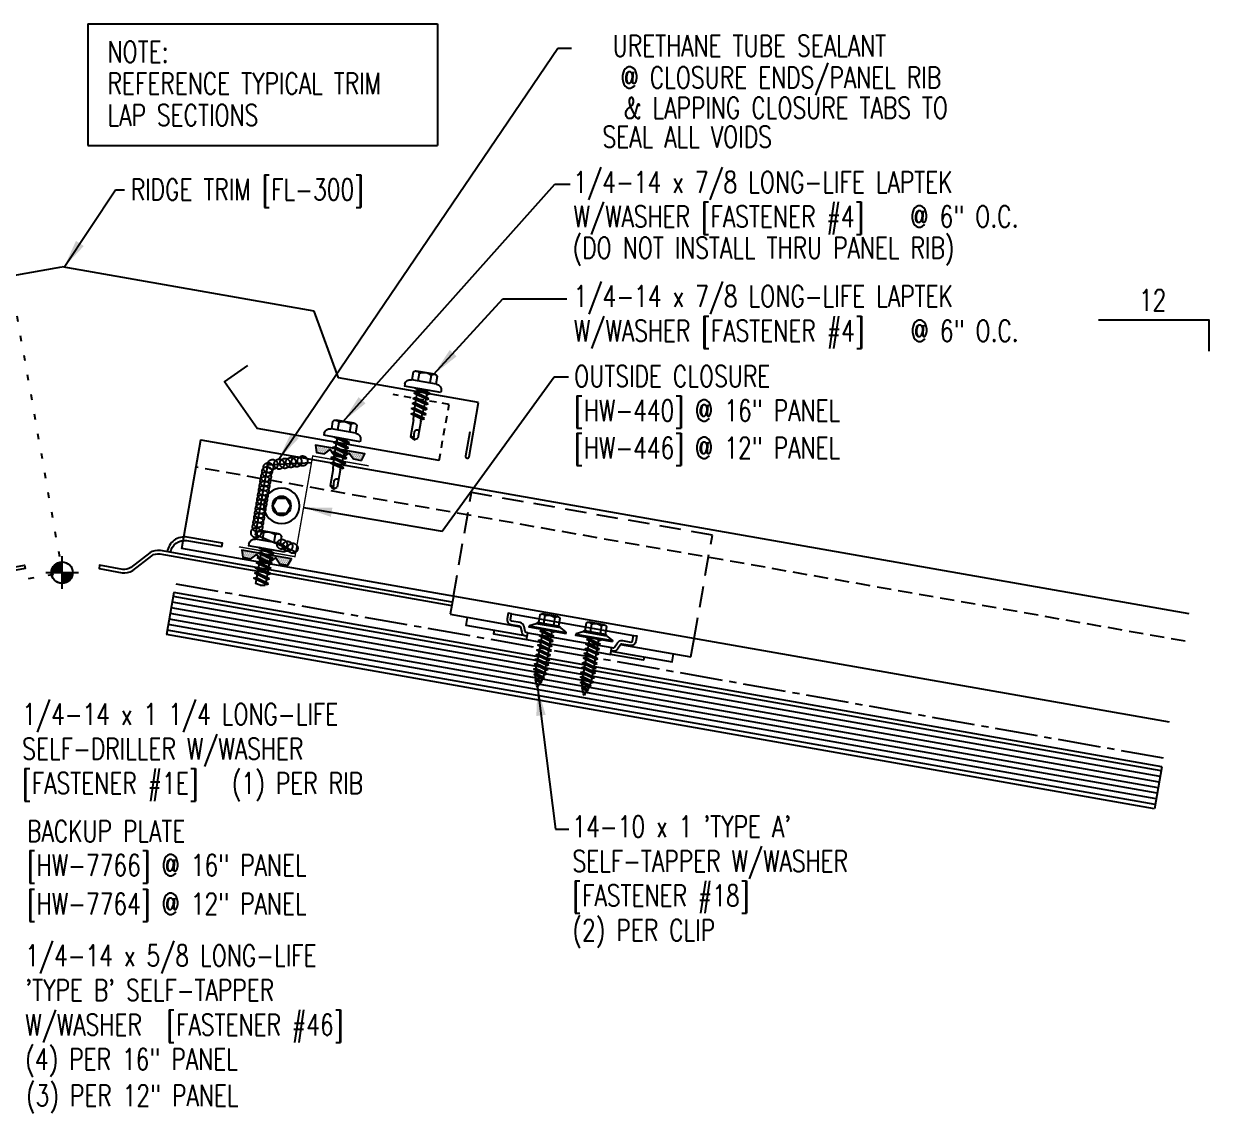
# Model space of a CAD drawing. Header units: inches. Extents: x -2 to 189, y 14 to 99.
# Drawn here: x 19.59 to 40.44, y 13.87 to 33.03 of the extents above; entities that cross this region are included whole.
import ezdxf
from ezdxf.enums import TextEntityAlignment as Align

# ---------------------------------------------------------------- set-up
doc = ezdxf.new("R2010")
doc.units = ezdxf.units.IN
doc.header["$MEASUREMENT"] = 0
for name, pattern in [('CENTER2', [1.125, 0.75, -0.125, 0.125, -0.125]), ('DASH2', [0.1875, 0.125, -0.0625]), ('DOT', [0.25, 0, -0.25]), ('HIDDEN2', [0.1875, 0.125, -0.0625])]:
    doc.linetypes.add(name, pattern=pattern)
for name, color, linetype in [('BARRIER', 253, 'CENTER2'), ('clip', 5, 'Continuous'), ('CLO', 3, 'Continuous'), ('DIM', 2, 'Continuous'), ('FASTENER', 9, 'Continuous'), ('MARK', 1, 'Continuous'), ('PANEL', 11, 'Continuous'), ('SEALANT', 253, 'CENTER2'), ('SECTION', 11, 'Continuous'), ('STLA', 12, 'Continuous'), ('TAPE', 8, 'Continuous'), ('TEXT', 2, 'Continuous'), ('TRIM', 6, 'Continuous'), ('wood', 3, 'Continuous')]:
    doc.layers.add(name, color=color, linetype=linetype)
doc.styles.add('TEXT', font='SIMPLEX', dxfattribs={"width": 0.75, "height": 6})
doc.styles.add('TEXT1', font='ROMANS.shx', dxfattribs={"width": 0.75, "height": 0.375})
doc.dimstyles.new('DETAIL$7', dxfattribs={"dimscale": 4, "dimtxt": 6, "dimasz": 0.125, "dimexe": 0.0625, "dimexo": 0.125, "dimgap": 0.0625, "dimtad": 1, "dimdec": 5, "dimzin": 3, "dimdsep": 46, "dimlunit": 4, "dimtxsty": 'TEXT', "dimblk": 'ARCHTICK', "dimcen": 0.0625, "dimclrd": 7, "dimclre": 7, "dimclrt": 2, "dimadec": 0, "dimazin": 0, "dimtfac": 0.666667, "dimtdec": 5, "dimtmove": 0, "dimatfit": 3, "dimfxl": 0, "dimfrac": 2, "dimtolj": 1, "dimtzin": 3, "dimarcsym": 0})

# ---------------------------------------------------------------- blocks, each defined once
blk = doc.blocks.new('slopr1')
at = {"layer": 'MARK', "color": 6}
blk.add_lwpolyline([(0, 0), (0, 0.1368), (-0.4871, 0.1368)], dxfattribs=at)
at = {"layer": 'MARK', "color": 2, "style": 'TEXT1', "width": 0.75}
blk.add_text('12', height=0.09375, dxfattribs=at).set_placement((-0.3095, 0.1779))
blk.add_attdef('SLOPR1', (0.0415, 0.0243), '', height=0.0938, dxfattribs=at)
blk = doc.blocks.new('FD-F46')
at = {"layer": 'TEXT', "style": 'TEXT1', "width": 0.75}
for s, p in [('1/4-14 x 5/8 LONG-LIFE', (0.0047, -0.0408)), ("'TYPE B' SELF-TAPPER", (0.0047, -0.1926)), ('W/WASHER', (0.0047, -0.3444)), ('[FASTENER #46]', (0.6255, -0.3444))]:
    blk.add_text(s, height=0.09375, dxfattribs=at).set_placement(p)
blk.add_attdef('(QUANTITY)', (0.0047, -0.4962), '', height=0.0938, dxfattribs=at)
blk = doc.blocks.new('wp')
at = {"layer": 'SECTION'}
for p, q in [((0, -0.0958), (0, 0.0958)), ((-0.0958, 0), (0.0958, 0))]:
    blk.add_line(p, q, dxfattribs=at)
at = {"layer": 'SECTION', "const_width": 0.0625}
for points in [[(0, 0.0312, 0.414214), (-0.0312, 0, 1)], [(0, -0.0312, 0.414214), (0.0312, 0, 1)]]:
    blk.add_lwpolyline(points, format="xyb", dxfattribs=at)
at = {"layer": 'SECTION'}
blk.add_circle((0, 0), 0.0625, dxfattribs=at)
blk = doc.blocks.new('FD-F4')
at = {"layer": 'TEXT', "style": 'TEXT1', "width": 0.75}
for s, p in [('1/4-14 x 7/8 LONG-LIFE LAPTEK', (0.0047, -0.0408)), ('W/WASHER [FASTENER #4]', (0.0047, -0.1926))]:
    blk.add_text(s, height=0.09375, dxfattribs=at).set_placement(p)
blk.add_attdef('(QUANTITY)', (1.4847, -0.1926), '', height=0.0938, dxfattribs=at)
at = {"layer": 'TEXT', "style": 'TEXT1', "flags": 1}
for tag, p in [('Color', (0.0624, -0.4349)), ('Calc', (0.0624, -0.4349)), ('Opt1', (0.0624, -0.4349)), ('Opt2', (0.0624, -0.4349)), ('Opt3', (0.0624, -0.4349)), ('Description', (0.0624, -0.4349)), ('Multiple', (0.0624, -0.4349)), ('Part', (0.0624, -0.4349)), ('Spare1', (0.0624, -0.6224)), ('Spare2', (0.0624, -0.6224)), ('Spare3', (0.0624, -0.6224)), ('Spare4', (0.0624, -0.6224)), ('Spare5', (0.0624, -0.6224)), ('Spare6', (0.0624, -0.6224)), ('Spare7', (0.0624, -0.6224)), ('Spare8', (0.0624, -0.6224)), ('Spare9', (0.0624, -0.6224)), ('Spare10', (0.0624, -0.6224))]:
    blk.add_attdef(tag, p, '', height=0.0938, dxfattribs=at)
blk = doc.blocks.new('A$C30686E82')
for p, q in [((-2.715, 0.761), (3.437, 0.761)), ((-2.715, 0.761), (-2.715, -1.379)), ((3.437, 0.761), (3.437, -1.379)), ((-2.715, -1.379), (3.437, -1.379))]:
    blk.add_line(p, q)
at = {"layer": 'TEXT', "style": 'TEXT1', "width": 0.75}
for s, p in [('NOTE:', (-2.368, 0.081)), ('REFERENCE TYPICAL TRIM', (-2.368, -0.477)), ('LAP SECTIONS', (-2.368, -1.035))]:
    blk.add_text(s, height=0.375, dxfattribs=at).set_placement(p)
blk = doc.blocks.new('FD-F1E')
at = {"layer": 'TEXT', "style": 'TEXT1', "width": 0.75}
for s, p in [('1/4-14 x 1 1/4 LONG-LIFE', (0.0047, -0.0408)), ('SELF-DRILLER W/WASHER', (0.0047, -0.1926)), ('[FASTENER #1E]', (0.0047, -0.3444))]:
    blk.add_text(s, height=0.09375, dxfattribs=at).set_placement(p)
blk.add_attdef('(QUANTITY)', (0.9263, -0.3444), '', height=0.0938, dxfattribs=at)
blk = doc.blocks.new('*X9')
at = {"color": 0}
for p, q in [((-0.434, 0.135), (-0.434, 0.135)), ((-0.434, 0.123), (-0.434, 0.123)), ((-0.422, 0.141), (-0.422, 0.141)), ((-0.422, 0.129), (-0.422, 0.129)), ((-0.422, 0.117), (-0.422, 0.117)), ((-0.422, 0.105), (-0.422, 0.105)), ((-0.422, 0.094), (-0.422, 0.094)), ((-0.422, 0.082), (-0.422, 0.082)), ((-0.41, 0.135), (-0.41, 0.135)), ((-0.41, 0.123), (-0.41, 0.123)), ((-0.41, 0.111), (-0.41, 0.111)), ((-0.41, 0.1), (-0.41, 0.1)), ((-0.41, 0.088), (-0.41, 0.088)), ((-0.41, 0.076), (-0.41, 0.076)), ((-0.41, 0.064), (-0.41, 0.064)), ((-0.41, 0.053), (-0.41, 0.053)), ((-0.41, 0.041), (-0.41, 0.041)), ((-0.398, 0.141), (-0.398, 0.141)), ((-0.398, 0.129), (-0.398, 0.129)), ((-0.398, 0.117), (-0.398, 0.117)), ((-0.398, 0.105), (-0.398, 0.105)), ((-0.398, 0.094), (-0.398, 0.094)), ((-0.398, 0.082), (-0.398, 0.082)), ((-0.398, 0.07), (-0.398, 0.07)), ((-0.398, 0.059), (-0.398, 0.059)), ((-0.398, 0.047), (-0.398, 0.047)), ((-0.398, 0.035), (-0.398, 0.035)), ((-0.398, 0.023), (-0.398, 0.023)), ((-0.387, 0.135), (-0.387, 0.135)), ((-0.387, 0.123), (-0.387, 0.123)), ((-0.387, 0.111), (-0.387, 0.111)), ((-0.387, 0.1), (-0.387, 0.1)), ((-0.387, 0.088), (-0.387, 0.088)), ((-0.387, 0.076), (-0.387, 0.076)), ((-0.387, 0.064), (-0.387, 0.064)), ((-0.387, 0.053), (-0.387, 0.053)), ((-0.387, 0.041), (-0.387, 0.041)), ((-0.387, 0.029), (-0.387, 0.029)), ((-0.375, 0.141), (-0.375, 0.141)), ((-0.375, 0.129), (-0.375, 0.129)), ((-0.375, 0.117), (-0.375, 0.117)), ((-0.375, 0.105), (-0.375, 0.105)), ((-0.375, 0.094), (-0.375, 0.094)), ((-0.375, 0.082), (-0.375, 0.082)), ((-0.375, 0.07), (-0.375, 0.07)), ((-0.375, 0.059), (-0.375, 0.059)), ((-0.375, 0.047), (-0.375, 0.047)), ((-0.375, 0.035), (-0.375, 0.035)), ((-0.375, 0.023), (-0.375, 0.023)), ((-0.363, 0.135), (-0.363, 0.135)), ((-0.363, 0.123), (-0.363, 0.123)), ((-0.363, 0.111), (-0.363, 0.111)), ((-0.363, 0.1), (-0.363, 0.1)), ((-0.363, 0.088), (-0.363, 0.088)), ((-0.363, 0.076), (-0.363, 0.076)), ((-0.363, 0.064), (-0.363, 0.064)), ((-0.363, 0.053), (-0.363, 0.053)), ((-0.363, 0.041), (-0.363, 0.041)), ((-0.363, 0.029), (-0.363, 0.029)), ((-0.352, 0.141), (-0.352, 0.141)), ((-0.352, 0.129), (-0.352, 0.129)), ((-0.352, 0.117), (-0.352, 0.117)), ((-0.352, 0.105), (-0.352, 0.105)), ((-0.352, 0.094), (-0.352, 0.094)), ((-0.352, 0.082), (-0.352, 0.082)), ((-0.352, 0.07), (-0.352, 0.07)), ((-0.352, 0.059), (-0.352, 0.059)), ((-0.352, 0.047), (-0.352, 0.047)), ((-0.352, 0.035), (-0.352, 0.035)), ((-0.352, 0.023), (-0.352, 0.023)), ((-0.34, 0.135), (-0.34, 0.135)), ((-0.34, 0.123), (-0.34, 0.123)), ((-0.34, 0.111), (-0.34, 0.111)), ((-0.34, 0.1), (-0.34, 0.1)), ((-0.34, 0.088), (-0.34, 0.088)), ((-0.34, 0.076), (-0.34, 0.076)), ((-0.34, 0.064), (-0.34, 0.064)), ((-0.34, 0.053), (-0.34, 0.053)), ((-0.34, 0.041), (-0.34, 0.041)), ((-0.34, 0.029), (-0.34, 0.029)), ((-0.328, 0.141), (-0.328, 0.141)), ((-0.328, 0.129), (-0.328, 0.129)), ((-0.328, 0.117), (-0.328, 0.117)), ((-0.328, 0.105), (-0.328, 0.105)), ((-0.328, 0.094), (-0.328, 0.094)), ((-0.328, 0.082), (-0.328, 0.082)), ((-0.328, 0.07), (-0.328, 0.07)), ((-0.328, 0.059), (-0.328, 0.059)), ((-0.328, 0.047), (-0.328, 0.047)), ((-0.328, 0.035), (-0.328, 0.035)), ((-0.328, 0.023), (-0.328, 0.023)), ((-0.316, 0.135), (-0.316, 0.135)), ((-0.316, 0.123), (-0.316, 0.123)), ((-0.316, 0.111), (-0.316, 0.111)), ((-0.316, 0.1), (-0.316, 0.1)), ((-0.316, 0.088), (-0.316, 0.088)), ((-0.316, 0.076), (-0.316, 0.076)), ((-0.316, 0.064), (-0.316, 0.064)), ((-0.316, 0.053), (-0.316, 0.053)), ((-0.316, 0.041), (-0.316, 0.041)), ((-0.316, 0.029), (-0.316, 0.029)), ((-0.305, 0.141), (-0.305, 0.141)), ((-0.305, 0.129), (-0.305, 0.129)), ((-0.305, 0.117), (-0.305, 0.117)), ((-0.305, 0.105), (-0.305, 0.105)), ((-0.305, 0.094), (-0.305, 0.094)), ((-0.305, 0.082), (-0.305, 0.082)), ((-0.305, 0.07), (-0.305, 0.07)), ((-0.305, 0.059), (-0.305, 0.059)), ((-0.305, 0.047), (-0.305, 0.047)), ((-0.305, 0.035), (-0.305, 0.035)), ((-0.305, 0.023), (-0.305, 0.023)), ((-0.293, 0.135), (-0.293, 0.135)), ((-0.293, 0.123), (-0.293, 0.123)), ((-0.293, 0.111), (-0.293, 0.111)), ((-0.293, 0.1), (-0.293, 0.1)), ((-0.293, 0.088), (-0.293, 0.088)), ((-0.293, 0.076), (-0.293, 0.076)), ((-0.293, 0.064), (-0.293, 0.064)), ((-0.293, 0.053), (-0.293, 0.053)), ((-0.293, 0.041), (-0.293, 0.041)), ((-0.293, 0.029), (-0.293, 0.029)), ((-0.281, 0.141), (-0.281, 0.141)), ((-0.281, 0.129), (-0.281, 0.129)), ((-0.281, 0.117), (-0.281, 0.117)), ((-0.281, 0.105), (-0.281, 0.105)), ((-0.281, 0.094), (-0.281, 0.094)), ((-0.281, 0.082), (-0.281, 0.082)), ((-0.281, 0.07), (-0.281, 0.07)), ((-0.281, 0.059), (-0.281, 0.059)), ((-0.281, 0.047), (-0.281, 0.047)), ((-0.281, 0.035), (-0.281, 0.035)), ((-0.281, 0.023), (-0.281, 0.023)), ((-0.27, 0.135), (-0.27, 0.135)), ((-0.27, 0.123), (-0.27, 0.123)), ((-0.27, 0.111), (-0.27, 0.111)), ((-0.27, 0.1), (-0.27, 0.1)), ((-0.27, 0.088), (-0.27, 0.088)), ((-0.27, 0.076), (-0.27, 0.076)), ((-0.27, 0.064), (-0.27, 0.064)), ((-0.27, 0.053), (-0.27, 0.053)), ((-0.27, 0.041), (-0.27, 0.041)), ((-0.27, 0.029), (-0.27, 0.029)), ((-0.258, 0.141), (-0.258, 0.141)), ((-0.258, 0.129), (-0.258, 0.129)), ((-0.258, 0.117), (-0.258, 0.117)), ((-0.258, 0.105), (-0.258, 0.105)), ((-0.258, 0.094), (-0.258, 0.094)), ((-0.258, 0.082), (-0.258, 0.082)), ((-0.258, 0.07), (-0.258, 0.07)), ((-0.258, 0.059), (-0.258, 0.059)), ((-0.258, 0.047), (-0.258, 0.047)), ((-0.258, 0.035), (-0.258, 0.035)), ((-0.258, 0.023), (-0.258, 0.023)), ((-0.246, 0.135), (-0.246, 0.135)), ((-0.246, 0.123), (-0.246, 0.123)), ((-0.246, 0.111), (-0.246, 0.111)), ((-0.246, 0.1), (-0.246, 0.1)), ((-0.246, 0.088), (-0.246, 0.088)), ((-0.246, 0.076), (-0.246, 0.076)), ((-0.246, 0.064), (-0.246, 0.064)), ((-0.246, 0.053), (-0.246, 0.053)), ((-0.246, 0.041), (-0.246, 0.041)), ((-0.234, 0.141), (-0.234, 0.141)), ((-0.234, 0.129), (-0.234, 0.129)), ((-0.234, 0.117), (-0.234, 0.117)), ((-0.234, 0.105), (-0.234, 0.105)), ((-0.234, 0.094), (-0.234, 0.094)), ((-0.234, 0.082), (-0.234, 0.082)), ((-0.234, 0.07), (-0.234, 0.07)), ((-0.234, 0.059), (-0.234, 0.059)), ((-0.234, 0.047), (-0.234, 0.047)), ((-0.223, 0.135), (-0.223, 0.135)), ((-0.223, 0.123), (-0.223, 0.123)), ((-0.223, 0.111), (-0.223, 0.111)), ((-0.223, 0.1), (-0.223, 0.1)), ((-0.223, 0.088), (-0.223, 0.088)), ((-0.223, 0.076), (-0.223, 0.076)), ((-0.223, 0.064), (-0.223, 0.064)), ((-0.211, 0.141), (-0.211, 0.141)), ((-0.211, 0.129), (-0.211, 0.129)), ((-0.211, 0.117), (-0.211, 0.117)), ((-0.211, 0.105), (-0.211, 0.105)), ((-0.211, 0.094), (-0.211, 0.094)), ((-0.211, 0.082), (-0.211, 0.082)), ((-0.211, 0.07), (-0.211, 0.07)), ((-0.199, 0.135), (-0.199, 0.135)), ((-0.199, 0.123), (-0.199, 0.123)), ((-0.199, 0.111), (-0.199, 0.111)), ((-0.199, 0.1), (-0.199, 0.1)), ((-0.199, 0.088), (-0.199, 0.088)), ((-0.188, 0.141), (-0.188, 0.141)), ((-0.188, 0.129), (-0.188, 0.129)), ((-0.188, 0.117), (-0.188, 0.117)), ((-0.188, 0.105), (-0.188, 0.105)), ((-0.188, 0.094), (-0.188, 0.094)), ((-0.176, 0.135), (-0.176, 0.135)), ((-0.176, 0.123), (-0.176, 0.123)), ((-0.176, 0.111), (-0.176, 0.111)), ((-0.164, 0.141), (-0.164, 0.141)), ((-0.164, 0.129), (-0.164, 0.129)), ((-0.164, 0.117), (-0.164, 0.117)), ((-0.164, 0.105), (-0.164, 0.105)), ((-0.152, 0.135), (-0.152, 0.135)), ((-0.152, 0.123), (-0.152, 0.123)), ((-0.152, 0.111), (-0.152, 0.111)), ((-0.152, 0.1), (-0.152, 0.1)), ((-0.141, 0.141), (-0.141, 0.141)), ((-0.141, 0.129), (-0.141, 0.129)), ((-0.141, 0.117), (-0.141, 0.117)), ((-0.141, 0.105), (-0.141, 0.105)), ((-0.141, 0.094), (-0.141, 0.094)), ((-0.141, 0.082), (-0.141, 0.082)), ((-0.129, 0.135), (-0.129, 0.135)), ((-0.129, 0.123), (-0.129, 0.123)), ((-0.129, 0.111), (-0.129, 0.111)), ((-0.129, 0.1), (-0.129, 0.1)), ((-0.129, 0.088), (-0.129, 0.088)), ((-0.129, 0.076), (-0.129, 0.076)), ((-0.117, 0.141), (-0.117, 0.141)), ((-0.117, 0.129), (-0.117, 0.129)), ((-0.117, 0.117), (-0.117, 0.117)), ((-0.117, 0.105), (-0.117, 0.105)), ((-0.117, 0.094), (-0.117, 0.094)), ((-0.117, 0.082), (-0.117, 0.082)), ((-0.117, 0.07), (-0.117, 0.07)), ((-0.117, 0.059), (-0.117, 0.059)), ((-0.105, 0.135), (-0.105, 0.135)), ((-0.105, 0.123), (-0.105, 0.123)), ((-0.105, 0.111), (-0.105, 0.111)), ((-0.105, 0.1), (-0.105, 0.1)), ((-0.105, 0.088), (-0.105, 0.088)), ((-0.105, 0.076), (-0.105, 0.076)), ((-0.105, 0.064), (-0.105, 0.064)), ((-0.105, 0.053), (-0.105, 0.053)), ((-0.094, 0.141), (-0.094, 0.141)), ((-0.094, 0.129), (-0.094, 0.129)), ((-0.094, 0.117), (-0.094, 0.117)), ((-0.094, 0.105), (-0.094, 0.105)), ((-0.094, 0.094), (-0.094, 0.094)), ((-0.094, 0.082), (-0.094, 0.082)), ((-0.094, 0.07), (-0.094, 0.07)), ((-0.094, 0.059), (-0.094, 0.059)), ((-0.094, 0.047), (-0.094, 0.047)), ((-0.094, 0.035), (-0.094, 0.035)), ((-0.082, 0.135), (-0.082, 0.135)), ((-0.082, 0.123), (-0.082, 0.123)), ((-0.082, 0.111), (-0.082, 0.111)), ((-0.082, 0.1), (-0.082, 0.1)), ((-0.082, 0.088), (-0.082, 0.088)), ((-0.082, 0.076), (-0.082, 0.076)), ((-0.082, 0.064), (-0.082, 0.064)), ((-0.082, 0.053), (-0.082, 0.053)), ((-0.082, 0.041), (-0.082, 0.041)), ((-0.082, 0.029), (-0.082, 0.029)), ((-0.07, 0.141), (-0.07, 0.141)), ((-0.07, 0.129), (-0.07, 0.129)), ((-0.07, 0.117), (-0.07, 0.117)), ((-0.07, 0.105), (-0.07, 0.105)), ((-0.07, 0.094), (-0.07, 0.094)), ((-0.07, 0.082), (-0.07, 0.082)), ((-0.07, 0.07), (-0.07, 0.07)), ((-0.07, 0.059), (-0.07, 0.059)), ((-0.07, 0.047), (-0.07, 0.047)), ((-0.07, 0.035), (-0.07, 0.035)), ((-0.07, 0.023), (-0.07, 0.023)), ((-0.059, 0.135), (-0.059, 0.135)), ((-0.059, 0.123), (-0.059, 0.123)), ((-0.059, 0.111), (-0.059, 0.111)), ((-0.059, 0.1), (-0.059, 0.1)), ((-0.059, 0.088), (-0.059, 0.088)), ((-0.059, 0.076), (-0.059, 0.076)), ((-0.059, 0.064), (-0.059, 0.064)), ((-0.059, 0.053), (-0.059, 0.053)), ((-0.059, 0.041), (-0.059, 0.041)), ((-0.059, 0.029), (-0.059, 0.029)), ((-0.047, 0.141), (-0.047, 0.141)), ((-0.047, 0.129), (-0.047, 0.129)), ((-0.047, 0.117), (-0.047, 0.117)), ((-0.047, 0.105), (-0.047, 0.105)), ((-0.047, 0.094), (-0.047, 0.094)), ((-0.047, 0.082), (-0.047, 0.082)), ((-0.047, 0.07), (-0.047, 0.07)), ((-0.047, 0.059), (-0.047, 0.059)), ((-0.047, 0.047), (-0.047, 0.047)), ((-0.047, 0.035), (-0.047, 0.035)), ((-0.047, 0.023), (-0.047, 0.023)), ((-0.035, 0.135), (-0.035, 0.135)), ((-0.035, 0.123), (-0.035, 0.123)), ((-0.035, 0.111), (-0.035, 0.111)), ((-0.035, 0.1), (-0.035, 0.1)), ((-0.035, 0.088), (-0.035, 0.088)), ((-0.035, 0.076), (-0.035, 0.076)), ((-0.035, 0.064), (-0.035, 0.064)), ((-0.035, 0.053), (-0.035, 0.053)), ((-0.035, 0.041), (-0.035, 0.041)), ((-0.035, 0.029), (-0.035, 0.029)), ((-0.023, 0.141), (-0.023, 0.141)), ((-0.023, 0.129), (-0.023, 0.129)), ((-0.023, 0.117), (-0.023, 0.117)), ((-0.023, 0.105), (-0.023, 0.105)), ((-0.023, 0.094), (-0.023, 0.094)), ((-0.023, 0.082), (-0.023, 0.082)), ((-0.023, 0.07), (-0.023, 0.07)), ((-0.023, 0.059), (-0.023, 0.059)), ((-0.023, 0.047), (-0.023, 0.047)), ((-0.023, 0.035), (-0.023, 0.035)), ((-0.023, 0.023), (-0.023, 0.023)), ((-0.012, 0.135), (-0.012, 0.135)), ((-0.012, 0.123), (-0.012, 0.123)), ((-0.012, 0.111), (-0.012, 0.111)), ((-0.012, 0.1), (-0.012, 0.1)), ((-0.012, 0.088), (-0.012, 0.088)), ((-0.012, 0.076), (-0.012, 0.076)), ((-0.012, 0.064), (-0.012, 0.064)), ((-0.012, 0.053), (-0.012, 0.053)), ((-0.012, 0.041), (-0.012, 0.041)), ((-0.012, 0.029), (-0.012, 0.029)), ((0, 0.141), (0, 0.141)), ((0, 0.129), (0, 0.129)), ((0, 0.117), (0, 0.117)), ((0, 0.105), (0, 0.105)), ((0, 0.094), (0, 0.094)), ((0, 0.082), (0, 0.082)), ((0, 0.07), (0, 0.07)), ((0, 0.059), (0, 0.059)), ((0, 0.047), (0, 0.047)), ((0, 0.035), (0, 0.035)), ((0, 0.023), (0, 0.023)), ((0.012, 0.135), (0.012, 0.135)), ((0.012, 0.123), (0.012, 0.123)), ((0.012, 0.111), (0.012, 0.111)), ((0.012, 0.1), (0.012, 0.1)), ((0.012, 0.088), (0.012, 0.088)), ((0.012, 0.076), (0.012, 0.076)), ((0.012, 0.064), (0.012, 0.064)), ((0.012, 0.053), (0.012, 0.053)), ((0.012, 0.041), (0.012, 0.041)), ((0.012, 0.029), (0.012, 0.029)), ((0.023, 0.141), (0.023, 0.141)), ((0.023, 0.129), (0.023, 0.129)), ((0.023, 0.117), (0.023, 0.117)), ((0.023, 0.105), (0.023, 0.105)), ((0.023, 0.094), (0.023, 0.094)), ((0.023, 0.082), (0.023, 0.082)), ((0.023, 0.07), (0.023, 0.07)), ((0.023, 0.059), (0.023, 0.059)), ((0.023, 0.047), (0.023, 0.047)), ((0.023, 0.035), (0.023, 0.035)), ((0.023, 0.023), (0.023, 0.023)), ((0.035, 0.135), (0.035, 0.135)), ((0.035, 0.123), (0.035, 0.123)), ((0.035, 0.111), (0.035, 0.111)), ((0.035, 0.1), (0.035, 0.1)), ((0.035, 0.088), (0.035, 0.088)), ((0.035, 0.076), (0.035, 0.076)), ((0.035, 0.064), (0.035, 0.064)), ((0.035, 0.053), (0.035, 0.053)), ((0.035, 0.041), (0.035, 0.041)), ((0.035, 0.029), (0.035, 0.029)), ((0.047, 0.141), (0.047, 0.141)), ((0.047, 0.129), (0.047, 0.129)), ((0.047, 0.117), (0.047, 0.117)), ((0.047, 0.105), (0.047, 0.105)), ((0.047, 0.094), (0.047, 0.094)), ((0.047, 0.082), (0.047, 0.082)), ((0.047, 0.07), (0.047, 0.07)), ((0.047, 0.059), (0.047, 0.059)), ((0.047, 0.047), (0.047, 0.047)), ((0.047, 0.035), (0.047, 0.035)), ((0.047, 0.023), (0.047, 0.023)), ((0.059, 0.135), (0.059, 0.135)), ((0.059, 0.123), (0.059, 0.123)), ((0.059, 0.111), (0.059, 0.111)), ((0.059, 0.1), (0.059, 0.1)), ((0.059, 0.088), (0.059, 0.088)), ((0.059, 0.076), (0.059, 0.076)), ((0.059, 0.064), (0.059, 0.064)), ((0.059, 0.053), (0.059, 0.053)), ((0.059, 0.041), (0.059, 0.041)), ((0.059, 0.029), (0.059, 0.029)), ((0.07, 0.141), (0.07, 0.141)), ((0.07, 0.129), (0.07, 0.129)), ((0.07, 0.117), (0.07, 0.117)), ((0.07, 0.105), (0.07, 0.105)), ((0.07, 0.094), (0.07, 0.094)), ((0.07, 0.082), (0.07, 0.082)), ((0.07, 0.07), (0.07, 0.07)), ((0.07, 0.059), (0.07, 0.059)), ((0.07, 0.047), (0.07, 0.047)), ((0.07, 0.035), (0.07, 0.035)), ((0.07, 0.023), (0.07, 0.023)), ((0.082, 0.135), (0.082, 0.135)), ((0.082, 0.123), (0.082, 0.123)), ((0.082, 0.111), (0.082, 0.111)), ((0.082, 0.1), (0.082, 0.1)), ((0.082, 0.088), (0.082, 0.088)), ((0.082, 0.076), (0.082, 0.076)), ((0.082, 0.064), (0.082, 0.064)), ((0.082, 0.053), (0.082, 0.053)), ((0.082, 0.041), (0.082, 0.041)), ((0.082, 0.029), (0.082, 0.029)), ((0.094, 0.141), (0.094, 0.141)), ((0.094, 0.129), (0.094, 0.129)), ((0.094, 0.117), (0.094, 0.117)), ((0.094, 0.105), (0.094, 0.105)), ((0.094, 0.094), (0.094, 0.094)), ((0.094, 0.082), (0.094, 0.082)), ((0.094, 0.07), (0.094, 0.07)), ((0.094, 0.059), (0.094, 0.059)), ((0.094, 0.047), (0.094, 0.047)), ((0.094, 0.035), (0.094, 0.035)), ((0.105, 0.135), (0.105, 0.135)), ((0.105, 0.123), (0.105, 0.123)), ((0.105, 0.111), (0.105, 0.111)), ((0.105, 0.1), (0.105, 0.1)), ((0.105, 0.088), (0.105, 0.088)), ((0.105, 0.076), (0.105, 0.076)), ((0.105, 0.064), (0.105, 0.064)), ((0.105, 0.053), (0.105, 0.053)), ((0.117, 0.141), (0.117, 0.141)), ((0.117, 0.129), (0.117, 0.129)), ((0.117, 0.117), (0.117, 0.117)), ((0.117, 0.105), (0.117, 0.105)), ((0.117, 0.094), (0.117, 0.094)), ((0.117, 0.082), (0.117, 0.082)), ((0.117, 0.07), (0.117, 0.07)), ((0.117, 0.059), (0.117, 0.059)), ((0.129, 0.135), (0.129, 0.135)), ((0.129, 0.123), (0.129, 0.123)), ((0.129, 0.111), (0.129, 0.111)), ((0.129, 0.1), (0.129, 0.1)), ((0.129, 0.088), (0.129, 0.088)), ((0.129, 0.076), (0.129, 0.076)), ((0.141, 0.141), (0.141, 0.141)), ((0.141, 0.129), (0.141, 0.129)), ((0.141, 0.117), (0.141, 0.117)), ((0.141, 0.105), (0.141, 0.105)), ((0.141, 0.094), (0.141, 0.094)), ((0.141, 0.082), (0.141, 0.082)), ((0.152, 0.135), (0.152, 0.135)), ((0.152, 0.123), (0.152, 0.123)), ((0.152, 0.111), (0.152, 0.111)), ((0.152, 0.1), (0.152, 0.1)), ((0.164, 0.141), (0.164, 0.141)), ((0.164, 0.129), (0.164, 0.129)), ((0.164, 0.117), (0.164, 0.117)), ((0.164, 0.105), (0.164, 0.105)), ((0.176, 0.135), (0.176, 0.135)), ((0.176, 0.123), (0.176, 0.123)), ((0.176, 0.111), (0.176, 0.111)), ((0.188, 0.141), (0.188, 0.141)), ((0.188, 0.129), (0.188, 0.129)), ((0.188, 0.117), (0.188, 0.117)), ((0.188, 0.105), (0.188, 0.105)), ((0.188, 0.094), (0.188, 0.094)), ((0.199, 0.135), (0.199, 0.135)), ((0.199, 0.123), (0.199, 0.123)), ((0.199, 0.111), (0.199, 0.111)), ((0.199, 0.1), (0.199, 0.1)), ((0.199, 0.088), (0.199, 0.088)), ((0.211, 0.141), (0.211, 0.141)), ((0.211, 0.129), (0.211, 0.129)), ((0.211, 0.117), (0.211, 0.117)), ((0.211, 0.105), (0.211, 0.105)), ((0.211, 0.094), (0.211, 0.094)), ((0.211, 0.082), (0.211, 0.082)), ((0.211, 0.07), (0.211, 0.07)), ((0.223, 0.135), (0.223, 0.135)), ((0.223, 0.123), (0.223, 0.123)), ((0.223, 0.111), (0.223, 0.111)), ((0.223, 0.1), (0.223, 0.1)), ((0.223, 0.088), (0.223, 0.088)), ((0.223, 0.076), (0.223, 0.076)), ((0.223, 0.064), (0.223, 0.064)), ((0.234, 0.141), (0.234, 0.141)), ((0.234, 0.129), (0.234, 0.129)), ((0.234, 0.117), (0.234, 0.117)), ((0.234, 0.105), (0.234, 0.105)), ((0.234, 0.094), (0.234, 0.094)), ((0.234, 0.082), (0.234, 0.082)), ((0.234, 0.07), (0.234, 0.07)), ((0.234, 0.059), (0.234, 0.059)), ((0.234, 0.047), (0.234, 0.047)), ((0.246, 0.135), (0.246, 0.135)), ((0.246, 0.123), (0.246, 0.123)), ((0.246, 0.111), (0.246, 0.111)), ((0.246, 0.1), (0.246, 0.1)), ((0.246, 0.088), (0.246, 0.088)), ((0.246, 0.076), (0.246, 0.076)), ((0.246, 0.064), (0.246, 0.064)), ((0.246, 0.053), (0.246, 0.053)), ((0.246, 0.041), (0.246, 0.041)), ((0.258, 0.141), (0.258, 0.141)), ((0.258, 0.129), (0.258, 0.129)), ((0.258, 0.117), (0.258, 0.117)), ((0.258, 0.105), (0.258, 0.105)), ((0.258, 0.094), (0.258, 0.094)), ((0.258, 0.082), (0.258, 0.082)), ((0.258, 0.07), (0.258, 0.07)), ((0.258, 0.059), (0.258, 0.059)), ((0.258, 0.047), (0.258, 0.047)), ((0.258, 0.035), (0.258, 0.035)), ((0.258, 0.023), (0.258, 0.023)), ((0.27, 0.135), (0.27, 0.135)), ((0.27, 0.123), (0.27, 0.123)), ((0.27, 0.111), (0.27, 0.111)), ((0.27, 0.1), (0.27, 0.1)), ((0.27, 0.088), (0.27, 0.088)), ((0.27, 0.076), (0.27, 0.076)), ((0.27, 0.064), (0.27, 0.064)), ((0.27, 0.053), (0.27, 0.053)), ((0.27, 0.041), (0.27, 0.041)), ((0.27, 0.029), (0.27, 0.029)), ((0.281, 0.141), (0.281, 0.141)), ((0.281, 0.129), (0.281, 0.129)), ((0.281, 0.117), (0.281, 0.117)), ((0.281, 0.105), (0.281, 0.105)), ((0.281, 0.094), (0.281, 0.094)), ((0.281, 0.082), (0.281, 0.082)), ((0.281, 0.07), (0.281, 0.07)), ((0.281, 0.059), (0.281, 0.059)), ((0.281, 0.047), (0.281, 0.047)), ((0.281, 0.035), (0.281, 0.035)), ((0.281, 0.023), (0.281, 0.023)), ((0.293, 0.135), (0.293, 0.135)), ((0.293, 0.123), (0.293, 0.123)), ((0.293, 0.111), (0.293, 0.111)), ((0.293, 0.1), (0.293, 0.1)), ((0.293, 0.088), (0.293, 0.088)), ((0.293, 0.076), (0.293, 0.076)), ((0.293, 0.064), (0.293, 0.064)), ((0.293, 0.053), (0.293, 0.053)), ((0.293, 0.041), (0.293, 0.041)), ((0.293, 0.029), (0.293, 0.029)), ((0.305, 0.141), (0.305, 0.141)), ((0.305, 0.129), (0.305, 0.129)), ((0.305, 0.117), (0.305, 0.117)), ((0.305, 0.105), (0.305, 0.105)), ((0.305, 0.094), (0.305, 0.094)), ((0.305, 0.082), (0.305, 0.082)), ((0.305, 0.07), (0.305, 0.07)), ((0.305, 0.059), (0.305, 0.059)), ((0.305, 0.047), (0.305, 0.047)), ((0.305, 0.035), (0.305, 0.035)), ((0.305, 0.023), (0.305, 0.023)), ((0.316, 0.135), (0.316, 0.135)), ((0.316, 0.123), (0.316, 0.123)), ((0.316, 0.111), (0.316, 0.111)), ((0.316, 0.1), (0.316, 0.1)), ((0.316, 0.088), (0.316, 0.088)), ((0.316, 0.076), (0.316, 0.076)), ((0.316, 0.064), (0.316, 0.064)), ((0.316, 0.053), (0.316, 0.053)), ((0.316, 0.041), (0.316, 0.041)), ((0.316, 0.029), (0.316, 0.029)), ((0.328, 0.141), (0.328, 0.141)), ((0.328, 0.129), (0.328, 0.129)), ((0.328, 0.117), (0.328, 0.117)), ((0.328, 0.105), (0.328, 0.105)), ((0.328, 0.094), (0.328, 0.094)), ((0.328, 0.082), (0.328, 0.082)), ((0.328, 0.07), (0.328, 0.07)), ((0.328, 0.059), (0.328, 0.059)), ((0.328, 0.047), (0.328, 0.047)), ((0.328, 0.035), (0.328, 0.035)), ((0.328, 0.023), (0.328, 0.023)), ((0.34, 0.135), (0.34, 0.135)), ((0.34, 0.123), (0.34, 0.123)), ((0.34, 0.111), (0.34, 0.111)), ((0.34, 0.1), (0.34, 0.1)), ((0.34, 0.088), (0.34, 0.088)), ((0.34, 0.076), (0.34, 0.076)), ((0.34, 0.064), (0.34, 0.064)), ((0.34, 0.053), (0.34, 0.053)), ((0.34, 0.041), (0.34, 0.041)), ((0.34, 0.029), (0.34, 0.029)), ((0.352, 0.141), (0.352, 0.141)), ((0.352, 0.129), (0.352, 0.129)), ((0.352, 0.117), (0.352, 0.117)), ((0.352, 0.105), (0.352, 0.105)), ((0.352, 0.094), (0.352, 0.094)), ((0.352, 0.082), (0.352, 0.082)), ((0.352, 0.07), (0.352, 0.07)), ((0.352, 0.059), (0.352, 0.059)), ((0.352, 0.047), (0.352, 0.047)), ((0.352, 0.035), (0.352, 0.035)), ((0.352, 0.023), (0.352, 0.023)), ((0.363, 0.135), (0.363, 0.135)), ((0.363, 0.123), (0.363, 0.123)), ((0.363, 0.111), (0.363, 0.111)), ((0.363, 0.1), (0.363, 0.1)), ((0.363, 0.088), (0.363, 0.088)), ((0.363, 0.076), (0.363, 0.076)), ((0.363, 0.064), (0.363, 0.064)), ((0.363, 0.053), (0.363, 0.053)), ((0.363, 0.041), (0.363, 0.041)), ((0.363, 0.029), (0.363, 0.029)), ((0.375, 0.141), (0.375, 0.141)), ((0.375, 0.129), (0.375, 0.129)), ((0.375, 0.117), (0.375, 0.117)), ((0.375, 0.105), (0.375, 0.105)), ((0.375, 0.094), (0.375, 0.094)), ((0.375, 0.082), (0.375, 0.082)), ((0.375, 0.07), (0.375, 0.07)), ((0.375, 0.059), (0.375, 0.059)), ((0.375, 0.047), (0.375, 0.047)), ((0.375, 0.035), (0.375, 0.035)), ((0.375, 0.023), (0.375, 0.023)), ((0.387, 0.135), (0.387, 0.135)), ((0.387, 0.123), (0.387, 0.123)), ((0.387, 0.111), (0.387, 0.111)), ((0.387, 0.1), (0.387, 0.1)), ((0.387, 0.088), (0.387, 0.088)), ((0.387, 0.076), (0.387, 0.076)), ((0.387, 0.064), (0.387, 0.064)), ((0.387, 0.053), (0.387, 0.053)), ((0.387, 0.041), (0.387, 0.041)), ((0.387, 0.029), (0.387, 0.029)), ((0.398, 0.141), (0.398, 0.141)), ((0.398, 0.129), (0.398, 0.129)), ((0.398, 0.117), (0.398, 0.117)), ((0.398, 0.105), (0.398, 0.105)), ((0.398, 0.094), (0.398, 0.094)), ((0.398, 0.082), (0.398, 0.082)), ((0.398, 0.07), (0.398, 0.07)), ((0.398, 0.059), (0.398, 0.059)), ((0.398, 0.047), (0.398, 0.047)), ((0.398, 0.035), (0.398, 0.035)), ((0.398, 0.023), (0.398, 0.023)), ((0.41, 0.135), (0.41, 0.135)), ((0.41, 0.123), (0.41, 0.123)), ((0.41, 0.111), (0.41, 0.111)), ((0.41, 0.1), (0.41, 0.1)), ((0.41, 0.088), (0.41, 0.088)), ((0.41, 0.076), (0.41, 0.076)), ((0.41, 0.064), (0.41, 0.064)), ((0.41, 0.053), (0.41, 0.053)), ((0.41, 0.041), (0.41, 0.041)), ((0.422, 0.141), (0.422, 0.141)), ((0.422, 0.129), (0.422, 0.129)), ((0.422, 0.117), (0.422, 0.117)), ((0.422, 0.105), (0.422, 0.105)), ((0.422, 0.094), (0.422, 0.094)), ((0.422, 0.082), (0.422, 0.082)), ((0.434, 0.135), (0.434, 0.135)), ((0.434, 0.123), (0.434, 0.123))]:
    blk.add_line(p, q, dxfattribs=at)
blk = doc.blocks.new('MB_DBTAP')
at = {"layer": 'TAPE', "color": 9}
blk.add_lwpolyline([(-0.403, 0.018), (-0.442, 0.141), (0.442, 0.141), (0.403, 0.018), (0.26, 0.018), (0.17, 0.109), (0.079, 0.018), (0, 0.018), (-0.079, 0.018), (-0.17, 0.109), (-0.26, 0.018)], close=True, dxfattribs=at)
at = {"layer": 'TAPE', "color": 251}
blk.add_blockref('*X9', (0, 0), dxfattribs=at)
blk = doc.blocks.new('MB_DW4')
at = {"layer": 'FASTENER'}
for p, q in [((-0.217, 0.305), (-0.217, 0.171)), ((-0.163, 0.337), (0.159, 0.337)), ((-0.108, 0.305), (-0.108, 0.171)), ((0.105, 0.305), (0.105, 0.171)), ((0.214, 0.305), (0.214, 0.171)), ((-0.326, 0.071), (-0.326, 0.037)), ((-0.326, 0.037), (0.322, 0.037)), ((-0.226, 0.171), (0.214, 0.171)), ((-0.141, -0.014), (0.037, 0.037)), ((-0.105, -0.034), (0.137, 0.035)), ((-0.088, 0.037), (-0.088, 0.001)), ((-0.088, 0.037), (0.085, 0.037)), ((0.085, 0.037), (0.134, 0.037)), ((0.085, 0.02), (0.085, -0.041)), ((0.137, 0.035), (0.134, 0.037)), ((0.322, 0.071), (0.322, 0.037)), ((-0.105, -0.034), (-0.141, -0.014)), ((-0.141, -0.105), (0.102, -0.036)), ((-0.105, -0.125), (-0.141, -0.105)), ((-0.141, -0.196), (0.102, -0.127)), ((-0.105, -0.216), (-0.141, -0.196)), ((-0.105, -0.125), (0.137, -0.056)), ((-0.105, -0.216), (0.137, -0.147)), ((-0.088, -0.029), (-0.088, -0.09)), ((-0.088, -0.12), (-0.088, -0.181)), ((0.085, -0.071), (0.085, -0.131)), ((0.085, -0.162), (0.085, -0.211)), ((0.137, -0.056), (0.102, -0.036)), ((0.137, -0.147), (0.102, -0.127)), ((-0.141, -0.287), (0.102, -0.217)), ((-0.105, -0.307), (-0.141, -0.287)), ((-0.141, -0.378), (0.102, -0.308)), ((-0.105, -0.398), (-0.141, -0.378)), ((-0.122, -0.463), (0.089, -0.403)), ((-0.105, -0.307), (0.137, -0.238)), ((-0.105, -0.398), (0.137, -0.328)), ((-0.084, -0.27), (-0.088, -0.211)), ((-0.078, -0.36), (-0.082, -0.3)), ((-0.071, -0.449), (-0.075, -0.389)), ((0.071, -0.408), (0.075, -0.346)), ((0.077, -0.315), (0.082, -0.253)), ((0.084, -0.223), (0.085, -0.211)), ((0.124, -0.423), (0.089, -0.403)), ((0.137, -0.238), (0.102, -0.217)), ((0.137, -0.328), (0.102, -0.308)), ((-0.086, -0.483), (-0.122, -0.463)), ((-0.086, -0.483), (0.124, -0.423)), ((-0.066, -0.516), (-0.069, -0.478)), ((-0.066, -0.516), (-0.066, -0.82)), ((0.063, -0.515), (0.068, -0.439)), ((0.063, -0.516), (0.063, -0.82)), ((-0.002, -0.866), (-0.066, -0.82)), ((-0.003, -0.854), (0.009, -0.714)), ((-0.002, -0.866), (0.063, -0.82))]:
    blk.add_line(p, q, dxfattribs=at)
for centre, radius, start, end in [((-0.163, 0.274), 0.0628, 29.8754, 150.1246), ((-0.002, 0.141), 0.196, 56.9974, 123.0026), ((0.159, 0.274), 0.0628, 29.8754, 150.1246), ((-0.226, 0.071), 0.1, 90, 180), ((0.222, 0.071), 0.1, 0, 90), ((0.073, -0.516), 0.01, 175.9484, 180), ((-0.036, -0.723), 0.0461, 11.1445, 130.906), ((0.039, -0.855), 0.0422, 55.4585, 194.8454)]:
    blk.add_arc(centre, radius, start, end, dxfattribs=at)
blk = doc.blocks.new('MB_516W')
blk.add_lwpolyline([(-0.078, 0.135), (-0.156, 0), (-0.078, -0.135), (0.078, -0.135), (0.156, 0), (0.078, 0.135)], close=True)
for radius in [0.312, 0.166]:
    blk.add_circle((0, 0), radius)
blk = doc.blocks.new('A$C23AA14D5')
at = {"layer": 'CLO', "const_width": 0.0239}
blk.add_lwpolyline([(2.284, 0.187), (1.299, 0.014), (0.987, 1.785), (0.002, 1.611)], dxfattribs=at)
at = {"layer": 'CLO'}
blk.add_lwpolyline([(1.285, 0.094), (1.993, 0.397), (1.776, 1.628), (1.007, 1.67)], dxfattribs=at)
blk = doc.blocks.new('A$C612A22A5')
at = {"layer": 'clip'}
for points in [[(-1.376, 0.083), (-1.376, 0.023), (-0.789, 0.023), (-0.789, 0.143), (-0.814, 0.143, -0.303371), (-0.838, 0.159), (-0.873, 0.244, 0.30332), (-0.953, 0.297), (-1.103, 0.297, -0.41421), (-1.129, 0.323), (-1.129, 0.423), (-1.189, 0.423), (-1.189, 0.323, 0.414221), (-1.103, 0.237), (-0.953, 0.237, -0.303367), (-0.929, 0.221), (-0.894, 0.136, 0.30332), (-0.814, 0.083), (-0.789, 0.083), (-1.876, 0.083), (-1.876, 0.227)], [(1.299, 0.083), (1.299, 0.023), (0.711, 0.023), (0.711, 0.143), (0.736, 0.143, 0.303371), (0.76, 0.159), (0.795, 0.244, -0.30332), (0.875, 0.297), (1.025, 0.297, 0.41421), (1.051, 0.323), (1.051, 0.423), (1.111, 0.423), (1.111, 0.323, -0.414221), (1.025, 0.237), (0.875, 0.237, 0.303367), (0.851, 0.221), (0.816, 0.136, -0.30332), (0.736, 0.083), (0.711, 0.083), (1.799, 0.083), (1.799, 0.227)]]:
    blk.add_lwpolyline(points, format="xyb", dxfattribs=at)
for points in [[(1.051, 0.423), (-1.129, 0.423)], [(0.711, 0.143), (-0.789, 0.143)], [(-0.439, 0.023), (-0.789, 0.023)], [(0.361, 0.023), (-0.439, 0.023)], [(0.711, 0.023), (0.361, 0.023)]]:
    blk.add_lwpolyline(points, dxfattribs=at)
blk = doc.blocks.new('st10')
at = {"layer": 'FASTENER'}
for p, q in [((-0.181, 0.276), (-0.181, 0.137)), ((-0.135, 0.302), (0.135, 0.302)), ((-0.089, 0.276), (-0.089, 0.137)), ((0.089, 0.276), (0.089, 0.137)), ((0.181, 0.276), (0.181, 0.137)), ((-0.217, 0.114), (-0.326, 0.059)), ((-0.326, 0.059), (-0.326, 0.049)), ((-0.326, 0.049), (0.326, 0.049)), ((-0.217, 0.114), (0.217, 0.114)), ((-0.193, 0.137), (0.193, 0.137)), ((-0.193, 0.119), (0.193, 0.119)), ((-0.181, 0.137), (0.181, 0.137)), ((-0.129, 0.035), (-0.124, 0.037)), ((-0.096, 0.017), (-0.129, 0.035)), ((-0.129, -0.049), (0.096, 0.015)), ((-0.124, 0.037), (-0.08, 0.037)), ((-0.096, 0.017), (-0.025, 0.037)), ((-0.08, 0.037), (0.08, 0.037)), ((-0.08, 0.021), (-0.08, -0.035)), ((0.08, 0.037), (0.08, 0.011)), ((0.129, -0.003), (0.096, 0.015)), ((0.217, 0.114), (0.326, 0.059)), ((0.326, 0.059), (0.326, 0.049)), ((-0.096, -0.068), (-0.129, -0.049)), ((-0.129, -0.134), (0.096, -0.069)), ((-0.096, -0.152), (-0.129, -0.134)), ((-0.129, -0.218), (0.096, -0.154)), ((-0.096, -0.068), (0.129, -0.004)), ((-0.096, -0.152), (0.129, -0.088)), ((-0.096, -0.237), (0.129, -0.172)), ((-0.08, -0.063), (-0.08, -0.12)), ((-0.08, -0.148), (-0.08, -0.204)), ((0.08, -0.016), (0.08, -0.074)), ((0.08, -0.102), (0.08, -0.158)), ((0.08, -0.186), (0.08, -0.243)), ((0.129, -0.088), (0.096, -0.069)), ((0.129, -0.172), (0.096, -0.154)), ((-0.096, -0.237), (-0.129, -0.218)), ((-0.129, -0.303), (0.096, -0.238)), ((-0.096, -0.321), (-0.129, -0.303)), ((-0.129, -0.387), (0.096, -0.323)), ((-0.096, -0.406), (-0.129, -0.387)), ((-0.129, -0.471), (0.096, -0.407)), ((-0.096, -0.321), (0.129, -0.257)), ((-0.096, -0.406), (0.129, -0.341)), ((-0.08, -0.232), (-0.08, -0.288)), ((-0.08, -0.317), (-0.08, -0.373)), ((-0.08, -0.401), (-0.08, -0.457)), ((0.08, -0.27), (0.08, -0.327)), ((0.08, -0.355), (0.08, -0.412)), ((0.129, -0.257), (0.096, -0.238)), ((0.129, -0.341), (0.096, -0.323)), ((0.129, -0.426), (0.096, -0.407)), ((-0.096, -0.49), (-0.129, -0.471)), ((-0.129, -0.556), (0.096, -0.491)), ((-0.096, -0.575), (-0.129, -0.556)), ((-0.129, -0.64), (0.096, -0.576)), ((-0.096, -0.49), (0.129, -0.426)), ((-0.096, -0.575), (0.129, -0.51)), ((-0.096, -0.659), (0.129, -0.595)), ((-0.08, -0.485), (-0.08, -0.542)), ((-0.08, -0.57), (-0.08, -0.626)), ((0.08, -0.44), (0.08, -0.496)), ((0.08, -0.524), (0.08, -0.58)), ((0.129, -0.51), (0.096, -0.491)), ((0.129, -0.595), (0.096, -0.576)), ((-0.096, -0.659), (-0.129, -0.64)), ((-0.121, -0.722), (0.092, -0.662)), ((-0.088, -0.741), (-0.121, -0.722)), ((-0.095, -0.799), (0.071, -0.752)), ((-0.061, -0.818), (-0.095, -0.799)), ((-0.088, -0.741), (0.125, -0.68)), ((-0.061, -0.818), (0.104, -0.771)), ((0.104, -0.771), (0.071, -0.752)), ((0.125, -0.68), (0.092, -0.662)), ((-0.063, -0.877), (0.034, -0.847)), ((-0.029, -0.895), (-0.063, -0.877)), ((-0.029, -0.895), (0.068, -0.866)), ((0.068, -0.866), (0.034, -0.847))]:
    blk.add_line(p, q, dxfattribs=at)
blk.add_lwpolyline([(-0.331, 0.037), (-0.331, 0.049), (0.331, 0.049), (0.331, 0.037)], close=True, dxfattribs=at)
for centre, radius, start, end in [((-0.135, 0.25), 0.0527, 29.8754, 150.1246), ((0, 0.138), 0.164, 56.9974, 123.0026), ((0.135, 0.25), 0.0527, 29.8754, 150.1246), ((-0.193, 0.128), 0.00894, 90, 270), ((0.193, 0.128), 0.00894, 270, 90), ((-0.676, -0.642), 0.757, 358.2537, 2.5109), ((0.676, -0.642), 0.757, 180.9696, 185.1765), ((0.676, -0.642), 0.757, 187.255, 191.3837), ((0.676, -0.642), 0.757, 193.4363, 197.6723), ((-0.676, -0.642), 0.757, 343.5473, 349.3968), ((-0.676, -0.642), 0.757, 351.6648, 356.0901), ((0.676, -0.642), 0.757, 199.1495, 206.7351), ((-0.676, -0.642), 0.757, 333.2649, 342.2085)]:
    blk.add_arc(centre, radius, start, end, dxfattribs=at)
blk = doc.blocks.new('fz46')
at = {"layer": 'FASTENER'}
for p, q in [((-0.223, 0.285), (-0.223, 0.151)), ((-0.168, 0.317), (0.154, 0.317)), ((-0.114, 0.285), (-0.114, 0.151)), ((0.099, 0.285), (0.099, 0.151)), ((0.208, 0.285), (0.208, 0.151)), ((-0.331, 0.051), (-0.331, 0.017)), ((-0.331, 0.017), (0.317, 0.017)), ((-0.231, 0.151), (0.217, 0.151)), ((-0.147, -0.036), (0.039, 0.017)), ((-0.111, -0.056), (0.132, 0.014)), ((-0.094, 0.017), (-0.094, -0.021)), ((-0.094, 0.017), (0.079, 0.017)), ((0.079, 0.017), (0.125, 0.017)), ((0.132, 0.014), (0.125, 0.017)), ((0.317, 0.051), (0.317, 0.017)), ((-0.111, -0.056), (-0.147, -0.036)), ((-0.147, -0.127), (0.096, -0.057)), ((-0.111, -0.147), (-0.147, -0.127)), ((-0.147, -0.218), (0.096, -0.148)), ((-0.111, -0.147), (0.132, -0.077)), ((-0.111, -0.238), (0.132, -0.168)), ((-0.094, -0.051), (-0.094, -0.111)), ((-0.094, -0.142), (-0.094, -0.202)), ((0.079, -0.002), (0.079, -0.062)), ((0.079, -0.093), (0.079, -0.153)), ((0.079, -0.183), (0.079, -0.244)), ((0.132, -0.077), (0.096, -0.057)), ((0.132, -0.168), (0.096, -0.148)), ((-0.111, -0.238), (-0.147, -0.218)), ((-0.147, -0.308), (0.096, -0.239)), ((-0.111, -0.328), (-0.147, -0.308)), ((-0.147, -0.399), (0.096, -0.33)), ((-0.111, -0.419), (-0.147, -0.399)), ((-0.111, -0.328), (0.132, -0.259)), ((-0.111, -0.419), (0.132, -0.35)), ((-0.094, -0.233), (-0.094, -0.293)), ((-0.094, -0.324), (-0.094, -0.384)), ((-0.094, -0.414), (-0.094, -0.475)), ((0.079, -0.274), (0.079, -0.335)), ((0.079, -0.365), (0.079, -0.426)), ((0.132, -0.259), (0.096, -0.239)), ((0.132, -0.35), (0.096, -0.33)), ((-0.147, -0.49), (0.096, -0.421)), ((-0.111, -0.51), (-0.147, -0.49)), ((-0.147, -0.581), (0.096, -0.512)), ((-0.111, -0.601), (-0.147, -0.581)), ((-0.111, -0.51), (0.132, -0.441)), ((-0.111, -0.601), (0.132, -0.532)), ((-0.094, -0.505), (-0.094, -0.566)), ((-0.094, -0.596), (-0.094, -0.616)), ((-0.007, -0.63), (-0.094, -0.616)), ((-0.007, -0.63), (0.079, -0.616)), ((0.079, -0.456), (0.079, -0.517)), ((0.079, -0.547), (0.079, -0.616)), ((0.132, -0.441), (0.096, -0.421)), ((0.132, -0.532), (0.096, -0.512))]:
    blk.add_line(p, q, dxfattribs=at)
for centre, radius, start, end in [((-0.168, 0.254), 0.0628, 29.8759, 150.125), ((-0.007, 0.121), 0.196, 56.9979, 123.003), ((0.154, 0.254), 0.0628, 29.8759, 150.125), ((-0.231, 0.051), 0.1, 90.0005, 180.0005), ((0.217, 0.051), 0.1, 0.0005, 90.0005)]:
    blk.add_arc(centre, radius, start, end, dxfattribs=at)
blk = doc.blocks.new('_ArchTick')
at = {"color": 0, "linetype": 'ByBlock', "const_width": 0.15}
blk.add_lwpolyline([(-0.5, -0.5), (0.5, 0.5)], dxfattribs=at)

msp = doc.modelspace()

# ---------------------------------------------------------------- linework, layer by layer
msp.add_line((28.91783, 26.82202), (29.16806, 26.82202))
at = {"layer": 'BARRIER'}
msp.add_line((39.62889, 20.11883), (22.25656, 23.18207), dxfattribs=at)
at = {"layer": 'clip', "linetype": 'DASH2', "ltscale": 3}
for p, q in [((27.14334, 22.96647), (27.46366, 24.78814)), ((31.69925, 24.04145), (27.46458, 24.78814)), ((31.37838, 22.22187), (31.69925, 24.04145))]:
    msp.add_line(p, q, dxfattribs=at)
at = {"layer": 'clip'}
for p, q in [((27.14334, 22.96647), (27.08717, 22.64789)), ((27.08717, 22.64789), (28.32429, 22.42976)), ((30.08473, 22.11934), (31.32184, 21.90121)), ((31.32184, 21.90121), (31.37838, 22.22187))]:
    msp.add_line(p, q, dxfattribs=at)
at = {"layer": 'DIM', "linetype": 'DOT'}
for p in [(19.28516, 28.92995), (18.29312, 23.03195)]:
    msp.add_line(p, (20.26386, 23.37944), dxfattribs=at)
at = {"layer": 'PANEL', "color": 8, "linetype": 'DASH2', "ltscale": 2}
msp.add_line((40.01171, 22.17506), (22.61839, 25.23342), dxfattribs=at)
at = {"layer": 'PANEL'}
msp.add_lwpolyline([(39.73775, 20.75259), (22.36671, 23.80675), (22.70359, 25.71728), (40.07937, 22.662)], dxfattribs=at)
at = {"layer": 'SEALANT'}
for centre in [(23.86636, 25.15518), (23.88953, 25.22563), (23.964, 25.28226), (24.07947, 25.28885), (24.18173, 25.30204), (24.28524, 25.31641), (24.38751, 25.3296), (24.49101, 25.34397), (23.83546, 24.98466), (23.84905, 25.06483), (23.79469, 24.74417), (23.80828, 24.82434), (23.82187, 24.9045), (23.76751, 24.58385), (23.7811, 24.66401), (23.72674, 24.34336), (23.74033, 24.42352), (23.75392, 24.50369), (23.69956, 24.18303), (23.71315, 24.2632), (23.67311, 24.08193), (24.13066, 23.87818), (24.22715, 23.84396), (24.31898, 23.80974)]:
    msp.add_circle(centre, 0.08824, dxfattribs=at)
at = {"layer": 'STLA'}
for points in [[(22.16796, 23.73694, -0.40942619), (22.45281, 23.94605), (23.07097, 23.83705), (23.08136, 23.89594), (22.46319, 24.00494, 0.41451753), (22.11012, 23.74713)], [(13.39813, 22.86286), (18.53275, 23.76823, -0.19891237), (18.71754, 23.72727), (19.05356, 23.46884, 0.19891237), (19.19367, 23.43778), (19.60014, 23.50945), (19.61053, 23.45056), (19.20405, 23.37889, -0.19891237), (19.01926, 23.41986), (18.68324, 23.67828, 0.19891237), (18.54314, 23.70934), (13.40852, 22.80397)], [(27.12508, 22.86286), (21.99045, 23.76823, 0.19891237), (21.80566, 23.72727), (21.46965, 23.46884, -0.19891237), (21.32954, 23.43778), (20.92307, 23.50945), (20.91268, 23.45056), (21.31916, 23.37889, 0.19891237), (21.50395, 23.41986), (21.83996, 23.67828, -0.19891237), (21.98007, 23.70934), (27.11469, 22.80397)]]:
    msp.add_lwpolyline(points, format="xyb", dxfattribs=at)
at = {"layer": 'TRIM'}
for p, q in [((15.82532, 27.97921), (20.25733, 28.75851)), ((24.69789, 27.97921), (20.26588, 28.75851)), ((25.12597, 26.80479), (24.69789, 27.97921)), ((27.5882, 26.37185), (25.12597, 26.80479)), ((27.41998, 25.41784), (27.5882, 26.37185)), ((27.43364, 25.85521), (27.35843, 25.42869))]:
    msp.add_line(p, q, dxfattribs=at)
msp.add_lwpolyline([(26.89407, 25.35182), (23.69345, 25.91618), (23.11987, 26.73533), (23.52945, 27.02212)], dxfattribs=at)
at = {"layer": 'TRIM', "linetype": 'HIDDEN2'}
msp.add_lwpolyline([(26.89407, 25.35182), (27.06772, 26.33663), (26.08291, 26.51028)], dxfattribs=at)
at = {"layer": 'TRIM'}
msp.add_arc((27.3892, 25.42327), 0.03125, 170, 350, dxfattribs=at)
at = {"layer": 'wood', "color": 3, "linetype": 'Continuous'}
for p, q in [((22.23009, 23.03195), (22.09986, 22.29334)), ((39.60441, 19.96839), (22.23009, 23.03195)), ((39.47417, 19.22978), (22.09986, 22.29334)), ((39.60441, 19.96839), (39.47417, 19.22978))]:
    msp.add_line(p, q, dxfattribs=at)
at = {"layer": 'wood', "color": 9, "linetype": 'Continuous'}
for p, q in [((39.59138, 19.89453), (22.21707, 22.95809)), ((39.55666, 19.69756), (22.18234, 22.76112)), ((39.57402, 19.79604), (22.1997, 22.85961)), ((39.52193, 19.5006), (22.14761, 22.56416)), ((39.53929, 19.59908), (22.16497, 22.66264)), ((39.4872, 19.30364), (22.11288, 22.3672)), ((39.50456, 19.40212), (22.13024, 22.46568))]:
    msp.add_line(p, q, dxfattribs=at)

# ---------------------------------------------------------------- block references
msp.add_blockref('A$C30686E82', (23.42941, 32.27167))
at = {"layer": 'clip', "color": 54, "xscale": -1, "rotation": 349.9999999999998}
msp.add_blockref('A$C612A22A5', (29.12665, 22.05725), dxfattribs=at)
at = {"layer": 'CLO', "xscale": -1}
msp.add_blockref('A$C23AA14D5', (25.65648, 23.64723), dxfattribs=at)
at = {"layer": 'FASTENER', "xscale": -1}
for name, p, rotation in [('MB_DW4', (26.5939, 26.56615), 350.0000000000001), ('MB_DW4', (25.17858, 25.70246), 350.0000000000001), ('fz46', (23.85029, 23.78224), 350.0000000000001), ('st10', (28.79244, 22.33283), 349.9977351313306), ('st10', (29.61173, 22.18838), 350.0000000000001)]:
    msp.add_blockref(name, p, dxfattribs=dict(at, rotation=rotation))
msp.add_blockref('MB_516W', (24.12392, 24.55438), dxfattribs=at)
at = {"layer": 'MARK', "xscale": 4, "yscale": 4, "zscale": 4}
msp.add_blockref('slopr1', (40.43697, 27.27491), dxfattribs=at)
at = {"layer": 'TAPE', "xscale": -1, "rotation": 350.0000000000001}
for p in [(25.12765, 25.40607), (23.83453, 23.56213)]:
    msp.add_blockref('MB_DBTAP', p, dxfattribs=at)
at = {"layer": 'TEXT', "xscale": 4, "yscale": 4, "zscale": 4}
for name, p, values in [('FD-F4', (29.23658, 30.22439), {'(QUANTITY)': '@ 6" O.C.'}), ('FD-F4', (29.24209, 28.21645), {'(QUANTITY)': '@ 6" O.C.'}), ('FD-F1E', (19.54284, 20.8662), {'(QUANTITY)': '(1) PER RIB'}), ('FD-F46', (19.59548, 16.62169), {'(QUANTITY)': '(4) PER 16" PANEL'})]:
    msp.add_blockref(name, p, dxfattribs=at).add_auto_attribs(values)
at = {"layer": 'TEXT', "xscale": 3, "yscale": 3, "zscale": 3}
for p in [(20.2616, 23.38089), (20.26386, 23.38089)]:
    msp.add_blockref('wp', p, dxfattribs=at)

# ---------------------------------------------------------------- texts
at = {"layer": 'TEXT', "style": 'TEXT1', "width": 0.75}
for s, p in [('URETHANE TUBE SEALANT', (34.75349, 32.45655)), ('@ CLOSURE ENDS/PANEL RIB', (35.72014, 31.90033)), ('& LAPPING CLOSURE TABS TO', (35.84195, 31.366)), ('SEAL ALL VOIDS', (32.74381, 30.85416))]:
    msp.add_text(s, height=0.375, dxfattribs=at).set_placement(p, align=Align.RIGHT)
for s, p in [('RIDGE TRIM [FL-300]', (21.46918, 29.92753)), ('(DO NOT INSTALL THRU PANEL RIB)', (29.23994, 28.90432, 0)), ('OUTSIDE CLOSURE', (29.26851, 26.64517)), ('[HW-440] @ 16" PANEL', (29.26851, 26.04517)), ('[HW-446] @ 12" PANEL', (29.26851, 25.38813)), ('BACKUP PLATE', (19.64541, 18.64754)), ("14-10 x 1 'TYPE A'", (29.23733, 18.72908)), ('SELF-TAPPER W/WASHER', (29.23733, 18.12194)), ('[HW-7766] @ 16" PANEL', (19.64541, 18.04754)), ('[FASTENER #18]', (29.23733, 17.5148)), ('[HW-7764] @ 12" PANEL', (19.64541, 17.3706)), ('(2) PER CLIP', (29.23733, 16.90765)), ('(3) PER 12" PANEL', (19.62795, 13.9986))]:
    msp.add_text(s, height=0.375, dxfattribs=at).set_placement(p)

# ---------------------------------------------------------------- leaders
for points in [[(24.07552, 25.37701), (28.97911, 32.60498), (29.22372, 32.60498)], [(20.29816, 28.75283), (21.20095, 30.10955), (21.36165, 30.10955)], [(25.20541, 26.03949), (28.93019, 30.20929), (29.19926, 30.20929)], [(26.80193, 26.87031), (28.01292, 28.19251), (29.13811, 28.19251)], [(24.51001, 24.52714), (26.94876, 24.10854), (28.91783, 26.82202)], [(28.62187, 21.36566), (28.93691, 18.87117), (29.17216, 18.87117)]]:
    msp.add_leader(points, dimstyle='DETAIL$7')

doc.saveas('drawing.dxf')
